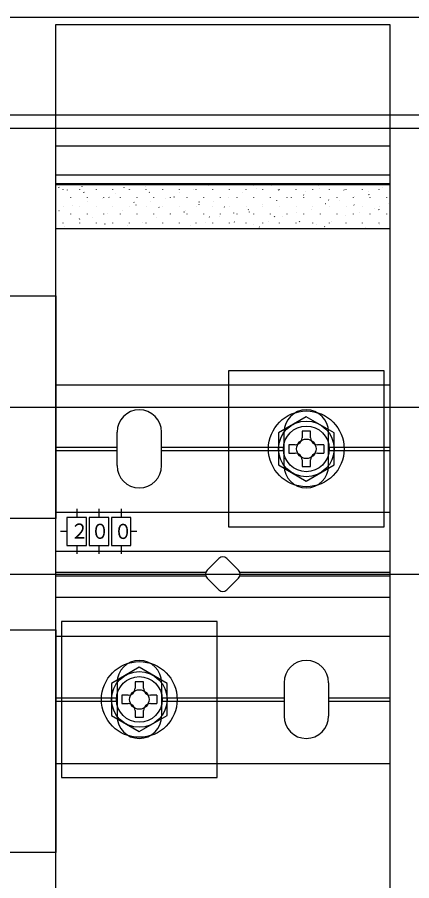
# Model space of a CAD drawing. Units: millimetres, scale not verified. Extents: x -876 to 875, y -1310 to 1303.
# Drawn here: x 76.8 to 147.7, y 838 to 993 of the extents above; entities that cross this region are included whole.
import ezdxf
from ezdxf.enums import TextEntityAlignment as Align

# ---------------------------------------------------------------- set-up
doc = ezdxf.new("R2010")
doc.units = ezdxf.units.MM
doc.header["$LTSCALE"] = 6
for name, color, linetype in [('0-3_YKK_12', 2, 'Continuous'), ('0-4_YKK_13', 4, 'Continuous'), ('0-7_YSS_K', 3, 'Continuous')]:
    doc.layers.add(name, color=color, linetype=linetype)
doc.styles.add('ＭＳ ゴシック', font='')
doc.styles.get('ＭＳ ゴシック').set_extended_font_data('MS Gothic')

msp = doc.modelspace()

# ---------------------------------------------------------------- linework, layer by layer
at = {"layer": '0-3_YKK_12'}
for p, q in [((-316.228, 993.001), (173.924, 993.001)), ((678.772, 973.001), (-296.228, 973.001)), ((-296.228, 923.001), (678.772, 923.001))]:
    msp.add_line(p, q, dxfattribs=at)
at = {"layer": '0-4_YKK_13'}
for p, q in [((83.772, 969.901), (143.772, 969.901)), ((83.772, 964.704), (143.772, 964.704)), ((83.772, 963.176), (143.772, 963.176)), ((83.772, 955.016), (83.772, 963.176)), ((83.772, 962.989), (143.772, 962.989)), ((119.332, 962.8), (119.277, 962.883)), ((131.061, 962.836), (131.006, 962.919)), ((133.83, 962.888), (133.827, 962.897)), ((84.347, 962.384), (84.292, 962.467)), ((85.071, 962.092), (85.071, 962.142)), ((85.855, 961.983), (85.851, 961.992)), ((88.061, 962.092), (88.061, 962.142)), ((88.483, 962.581), (88.48, 962.591)), ((88.85, 961.499), (88.795, 961.582)), ((91.051, 962.092), (91.051, 962.142)), ((94.041, 962.092), (94.041, 962.142)), ((94.579, 961.413), (94.576, 961.423)), ((96.077, 962.42), (96.022, 962.503)), ((97.031, 962.092), (97.031, 962.142)), ((97.191, 962.059), (97.188, 962.069)), ((99.82, 962.658), (99.817, 962.667)), ((100.021, 962.092), (100.021, 962.142)), ((100.58, 961.535), (100.525, 961.618)), ((103.011, 962.092), (103.011, 962.142)), ((105.916, 961.49), (105.912, 961.499)), ((106.001, 962.092), (106.001, 962.142)), ((108.528, 962.136), (108.524, 962.145)), ((108.991, 962.092), (108.991, 962.142)), ((111.157, 962.735), (111.153, 962.744)), ((111.981, 962.092), (111.981, 962.142)), ((114.971, 962.092), (114.971, 962.142)), ((117.252, 961.566), (117.249, 961.576)), ((117.961, 962.092), (117.961, 962.142)), ((119.865, 962.212), (119.861, 962.222)), ((120.951, 962.092), (120.951, 962.142)), ((122.493, 962.811), (122.49, 962.821)), ((123.835, 961.916), (123.78, 961.999)), ((123.941, 962.092), (123.941, 962.142)), ((126.931, 962.092), (126.931, 962.142)), ((128.589, 961.643), (128.586, 961.653)), ((129.921, 962.092), (129.921, 962.142)), ((131.201, 962.289), (131.198, 962.299)), ((132.911, 962.092), (132.911, 962.142)), ((135.565, 961.952), (135.509, 962.035)), ((135.901, 962.092), (135.901, 962.142)), ((138.891, 962.092), (138.891, 962.142)), ((139.926, 961.72), (139.922, 961.729)), ((141.881, 962.092), (141.881, 962.142)), ((142.538, 962.366), (142.534, 962.375)), ((86.446, 960.667), (86.446, 960.717)), ((89.436, 960.667), (89.436, 960.717)), ((89.455, 959.838), (89.451, 959.848)), ((92.084, 960.437), (92.08, 960.447)), ((92.426, 960.667), (92.426, 960.717)), ((93.354, 960.615), (93.298, 960.698)), ((95.416, 960.667), (95.416, 960.717)), ((97.857, 959.73), (97.802, 959.814)), ((98.406, 960.667), (98.406, 960.717)), ((100.791, 959.915), (100.788, 959.924)), ((101.396, 960.667), (101.396, 960.717)), ((103.42, 960.514), (103.417, 960.523)), ((104.386, 960.667), (104.386, 960.717)), ((105.083, 960.651), (105.028, 960.734)), ((107.376, 960.667), (107.376, 960.717)), ((109.586, 959.766), (109.531, 959.85)), ((110.366, 960.667), (110.366, 960.717)), ((112.128, 959.992), (112.125, 960.001)), ((113.356, 960.667), (113.356, 960.717)), ((114.757, 960.591), (114.754, 960.6)), ((116.346, 960.667), (116.346, 960.717)), ((119.336, 960.667), (119.336, 960.717)), ((122.326, 960.667), (122.326, 960.717)), ((123.465, 960.068), (123.461, 960.078)), ((125.316, 960.667), (125.316, 960.717)), ((126.094, 960.667), (126.09, 960.677)), ((128.338, 961.031), (128.283, 961.115)), ((128.306, 960.667), (128.306, 960.717)), ((131.296, 960.667), (131.296, 960.717)), ((132.841, 960.147), (132.786, 960.23)), ((134.286, 960.667), (134.286, 960.717)), ((134.801, 960.145), (134.798, 960.154)), ((137.276, 960.667), (137.276, 960.717)), ((137.43, 960.744), (137.427, 960.753)), ((140.068, 961.067), (140.013, 961.15)), ((140.266, 960.667), (140.266, 960.717)), ((143.256, 960.667), (143.256, 960.717)), ((84.347, 958.216), (84.344, 958.226)), ((85.071, 959.052), (85.071, 959.102)), ((86.843, 959.192), (86.839, 959.202)), ((88.061, 959.052), (88.061, 959.102)), ((91.051, 959.052), (91.051, 959.102)), ((94.041, 959.052), (94.041, 959.102)), ((95.684, 958.293), (95.681, 958.302)), ((97.031, 959.052), (97.031, 959.102)), ((98.179, 959.269), (98.176, 959.278)), ((100.021, 959.052), (100.021, 959.102)), ((102.36, 958.846), (102.305, 958.929)), ((103.011, 959.052), (103.011, 959.102)), ((106.001, 959.052), (106.001, 959.102)), ((107.021, 958.37), (107.017, 958.379)), ((108.991, 959.052), (108.991, 959.102)), ((109.516, 959.346), (109.513, 959.355)), ((111.981, 959.052), (111.981, 959.102)), ((114.09, 958.882), (114.034, 958.965)), ((114.971, 959.052), (114.971, 959.102)), ((117.961, 959.052), (117.961, 959.102)), ((118.357, 958.446), (118.354, 958.456)), ((120.853, 959.422), (120.849, 959.432)), ((120.951, 959.052), (120.951, 959.102)), ((123.941, 959.052), (123.941, 959.102)), ((126.931, 959.052), (126.931, 959.102)), ((129.694, 958.523), (129.691, 958.532)), ((129.921, 959.052), (129.921, 959.102)), ((132.189, 959.499), (132.186, 959.508)), ((132.911, 959.052), (132.911, 959.102)), ((135.901, 959.052), (135.901, 959.102)), ((137.345, 959.262), (137.289, 959.346)), ((138.891, 959.052), (138.891, 959.102)), ((141.031, 958.6), (141.027, 958.609)), ((141.848, 958.378), (141.793, 958.461)), ((141.881, 959.052), (141.881, 959.102)), ((143.526, 959.576), (143.523, 959.585)), ((86.446, 957.627), (86.446, 957.677)), ((88.111, 956.696), (88.056, 956.78)), ((89.436, 957.627), (89.436, 957.677)), ((90.443, 957.048), (90.439, 957.058)), ((92.426, 957.627), (92.426, 957.677)), ((93.055, 957.694), (93.052, 957.704)), ((95.416, 957.627), (95.416, 957.677)), ((98.406, 957.627), (98.406, 957.677)), ((101.396, 957.627), (101.396, 957.677)), ((101.779, 957.125), (101.776, 957.134)), ((104.386, 957.627), (104.386, 957.677)), ((104.392, 957.771), (104.388, 957.78)), ((106.863, 957.961), (106.808, 958.045)), ((107.376, 957.627), (107.376, 957.677)), ((110.366, 957.627), (110.366, 957.677)), ((111.366, 957.077), (111.311, 957.16)), ((113.116, 957.201), (113.113, 957.211)), ((113.356, 957.627), (113.356, 957.677)), ((115.728, 957.847), (115.725, 957.857)), ((116.346, 957.627), (116.346, 957.677)), ((118.593, 957.997), (118.538, 958.081)), ((119.336, 957.627), (119.336, 957.677)), ((122.326, 957.627), (122.326, 957.677)), ((123.096, 957.113), (123.041, 957.196)), ((124.453, 957.278), (124.449, 957.287)), ((125.316, 957.627), (125.316, 957.677)), ((127.065, 957.924), (127.062, 957.933)), ((128.306, 957.627), (128.306, 957.677)), ((131.296, 957.627), (131.296, 957.677)), ((134.286, 957.627), (134.286, 957.677)), ((135.789, 957.355), (135.786, 957.364)), ((137.276, 957.627), (137.276, 957.677)), ((138.402, 958.001), (138.398, 958.01)), ((140.266, 957.627), (140.266, 957.677)), ((143.256, 957.627), (143.256, 957.677)), ((85.071, 956.012), (85.071, 956.062)), ((85.319, 955.473), (85.315, 955.483)), ((87.947, 956.072), (87.944, 956.082)), ((88.061, 956.012), (88.061, 956.062)), ((91.051, 956.012), (91.051, 956.062)), ((92.615, 955.812), (92.559, 955.895)), ((94.041, 956.012), (94.041, 956.062)), ((96.655, 955.55), (96.652, 955.559)), ((97.031, 956.012), (97.031, 956.062)), ((99.284, 956.149), (99.281, 956.158)), ((100.021, 956.012), (100.021, 956.062)), ((103.011, 956.012), (103.011, 956.062)), ((106.001, 956.012), (106.001, 956.062)), ((107.992, 955.627), (107.989, 955.636)), ((108.991, 956.012), (108.991, 956.062)), ((110.621, 956.225), (110.617, 956.235)), ((111.981, 956.012), (111.981, 956.062)), ((114.971, 956.012), (114.971, 956.062)), ((115.87, 956.192), (115.814, 956.276)), ((117.961, 956.012), (117.961, 956.062)), ((119.329, 955.703), (119.325, 955.713)), ((120.373, 955.308), (120.318, 955.391)), ((120.951, 956.012), (120.951, 956.062)), ((121.957, 956.302), (121.954, 956.312)), ((123.941, 956.012), (123.941, 956.062)), ((126.931, 956.012), (126.931, 956.062)), ((127.599, 956.228), (127.544, 956.312)), ((128.053, 955.134), (128.05, 955.143)), ((129.921, 956.012), (129.921, 956.062)), ((130.665, 955.78), (130.662, 955.789)), ((132.102, 955.344), (132.047, 955.427)), ((132.911, 956.012), (132.911, 956.062)), ((133.294, 956.379), (133.291, 956.388)), ((135.901, 956.012), (135.901, 956.062)), ((138.891, 956.012), (138.891, 956.062)), ((139.39, 955.211), (139.386, 955.22)), ((141.881, 956.012), (141.881, 956.062)), ((142.002, 955.857), (141.999, 955.866)), ((116.716, 955.057), (116.713, 955.067)), ((83.772, 927.001), (143.772, 927.001)), ((94.772, 912.501), (94.772, 918.501)), ((102.772, 912.501), (102.772, 918.501)), ((124.772, 912.501), (124.772, 918.501)), ((129.522, 918.651), (128.022, 918.651)), ((128.022, 918.651), (128.022, 917.501)), ((129.522, 917.501), (129.522, 918.651)), ((132.772, 912.501), (132.772, 918.501)), ((83.772, 915.801), (94.772, 915.801)), ((83.772, 915.201), (94.772, 915.201)), ((102.772, 915.801), (124.772, 915.801)), ((102.772, 915.201), (124.772, 915.201)), ((126.772, 916.251), (125.622, 916.251)), ((131.922, 916.251), (130.772, 916.251)), ((131.922, 916.251), (131.922, 914.751)), ((132.772, 915.801), (143.772, 915.801)), ((132.772, 915.201), (143.772, 915.201)), ((128.022, 913.501), (128.022, 912.351)), ((129.522, 912.351), (129.522, 913.501)), ((130.772, 914.751), (131.922, 914.751)), ((128.022, 912.351), (129.522, 912.351)), ((83.772, 904.151), (143.772, 904.151)), ((87.522, 904.71), (87.522, 903.151)), ((91.522, 904.71), (91.522, 903.151)), ((95.522, 904.71), (95.522, 903.151)), ((85.772, 900.651), (84.601, 900.651)), ((98.306, 900.651), (97.272, 900.651)), ((87.522, 898.151), (87.522, 896.676)), ((91.522, 898.151), (91.522, 896.676)), ((95.522, 898.151), (95.522, 896.676)), ((83.772, 897.151), (143.772, 897.151)), ((110.943, 893.708), (113.065, 895.829)), ((114.479, 895.829), (116.6, 893.708)), ((110.697, 893.301), (83.772, 893.301)), ((143.772, 893.301), (116.847, 893.301)), ((83.772, 892.701), (110.697, 892.701)), ((113.065, 890.172), (110.943, 892.293)), ((116.6, 892.293), (114.479, 890.172)), ((116.847, 892.701), (143.772, 892.701)), ((83.772, 888.851), (143.772, 888.851)), ((83.772, 881.851), (143.772, 881.851)), ((94.772, 873.501), (94.772, 867.501)), ((99.522, 873.651), (98.022, 873.651)), ((98.022, 873.651), (98.022, 872.501)), ((99.522, 872.501), (99.522, 873.651)), ((102.772, 873.501), (102.772, 867.501)), ((124.772, 873.501), (124.772, 867.501)), ((132.772, 873.501), (132.772, 867.501)), ((83.772, 870.801), (94.772, 870.801)), ((83.772, 870.201), (94.772, 870.201)), ((96.772, 871.251), (95.622, 871.251)), ((101.922, 871.251), (100.772, 871.251)), ((101.922, 871.251), (101.922, 869.751)), ((102.772, 870.801), (124.772, 870.801)), ((102.772, 870.201), (124.772, 870.201)), ((132.772, 870.801), (143.772, 870.801)), ((132.772, 870.201), (143.772, 870.201)), ((98.022, 868.501), (98.022, 867.351)), ((99.522, 867.351), (99.522, 868.501)), ((100.772, 869.751), (101.922, 869.751)), ((98.022, 867.351), (99.522, 867.351)), ((83.772, 859.001), (143.772, 859.001))]:
    msp.add_line(p, q, dxfattribs=at)
for points in [[(143.772, 991.701), (143.772, 794.301), (83.772, 794.301), (83.772, 991.701)], [(83.772, 943.001), (83.772, 903.001), (43.772, 903.001), (43.772, 943.001)], [(114.772, 929.501), (114.772, 901.501), (142.772, 901.501), (142.772, 929.501)], [(133.772, 918.387), (128.772, 921.274), (123.772, 918.387), (123.772, 912.614), (128.772, 909.727), (133.772, 912.614)], [(85.772, 898.151), (89.272, 898.151), (89.272, 903.151), (85.772, 903.151)], [(89.772, 898.151), (93.272, 898.151), (93.272, 903.151), (89.772, 903.151)], [(93.772, 898.151), (97.272, 898.151), (97.272, 903.151), (93.772, 903.151)], [(84.772, 884.501), (84.772, 856.501), (112.772, 856.501), (112.772, 884.501)], [(83.772, 883.001), (83.772, 843.001), (43.772, 843.001), (43.772, 883.001)], [(103.772, 873.387), (98.772, 876.274), (93.772, 873.387), (93.772, 867.614), (98.772, 864.727), (103.772, 867.614)]]:
    msp.add_lwpolyline(points, close=True, dxfattribs=at)
for points in [[(143.772, 963.176), (143.772, 955.016), (83.772, 955.016)], [(125.622, 916.251), (125.622, 914.751), (126.772, 914.751)], [(95.622, 871.251), (95.622, 869.751), (96.772, 869.751)]]:
    msp.add_lwpolyline(points, dxfattribs=at)
for centre, radius in [((128.772, 915.501), 6.8), ((128.772, 915.501), 5), ((128.772, 915.501), 4.1), ((128.772, 915.501), 1.75), ((98.772, 870.501), 6.8), ((98.772, 870.501), 5), ((98.772, 870.501), 4.1), ((98.772, 870.501), 1.75)]:
    msp.add_circle(centre, radius, dxfattribs=at)
for centre, radius, start, end in [((98.772, 918.501), 4, 0, 180), ((128.772, 918.501), 4, 0, 180), ((126.772, 917.501), 1.25, 270, 0), ((130.772, 917.501), 1.25, 180, 270), ((126.772, 913.501), 1.25, 0, 90), ((130.772, 913.501), 1.25, 90, 180), ((98.772, 912.501), 4, 180, 0), ((128.772, 912.501), 4, 180, 0), ((113.772, 895.122), 1, 45, 135), ((111.65, 893.001), 1, 135, 225), ((115.893, 893.001), 1, 315, 45), ((113.772, 890.879), 1, 225, 315), ((98.772, 873.501), 4, 0, 180), ((128.772, 873.501), 4, 0, 180), ((96.772, 872.501), 1.25, 270, 0), ((100.772, 872.501), 1.25, 180, 270), ((96.772, 868.501), 1.25, 0, 90), ((100.772, 868.501), 1.25, 90, 180), ((98.772, 867.501), 4, 180, 0), ((128.772, 867.501), 4, 180, 0)]:
    msp.add_arc(centre, radius, start, end, dxfattribs=at)
at = {"layer": '0-7_YSS_K'}
for p, q in [((-298.728, 975.501), (805, 975.501)), ((-216.228, 893.001), (808, 893.001))]:
    msp.add_line(p, q, dxfattribs=at)

# ---------------------------------------------------------------- texts
at = {"layer": '0-4_YKK_13', "style": 'ＭＳ ゴシック', "width": 0.9}
for s, p in [('２', (86.366, 898.569)), ('０', (90.054, 898.529)), ('０', (94.191, 898.51))]:
    msp.add_text(s, height=2.711, dxfattribs=at).set_placement(p, align=Align.BOTTOM_LEFT)

doc.saveas('drawing.dxf')
